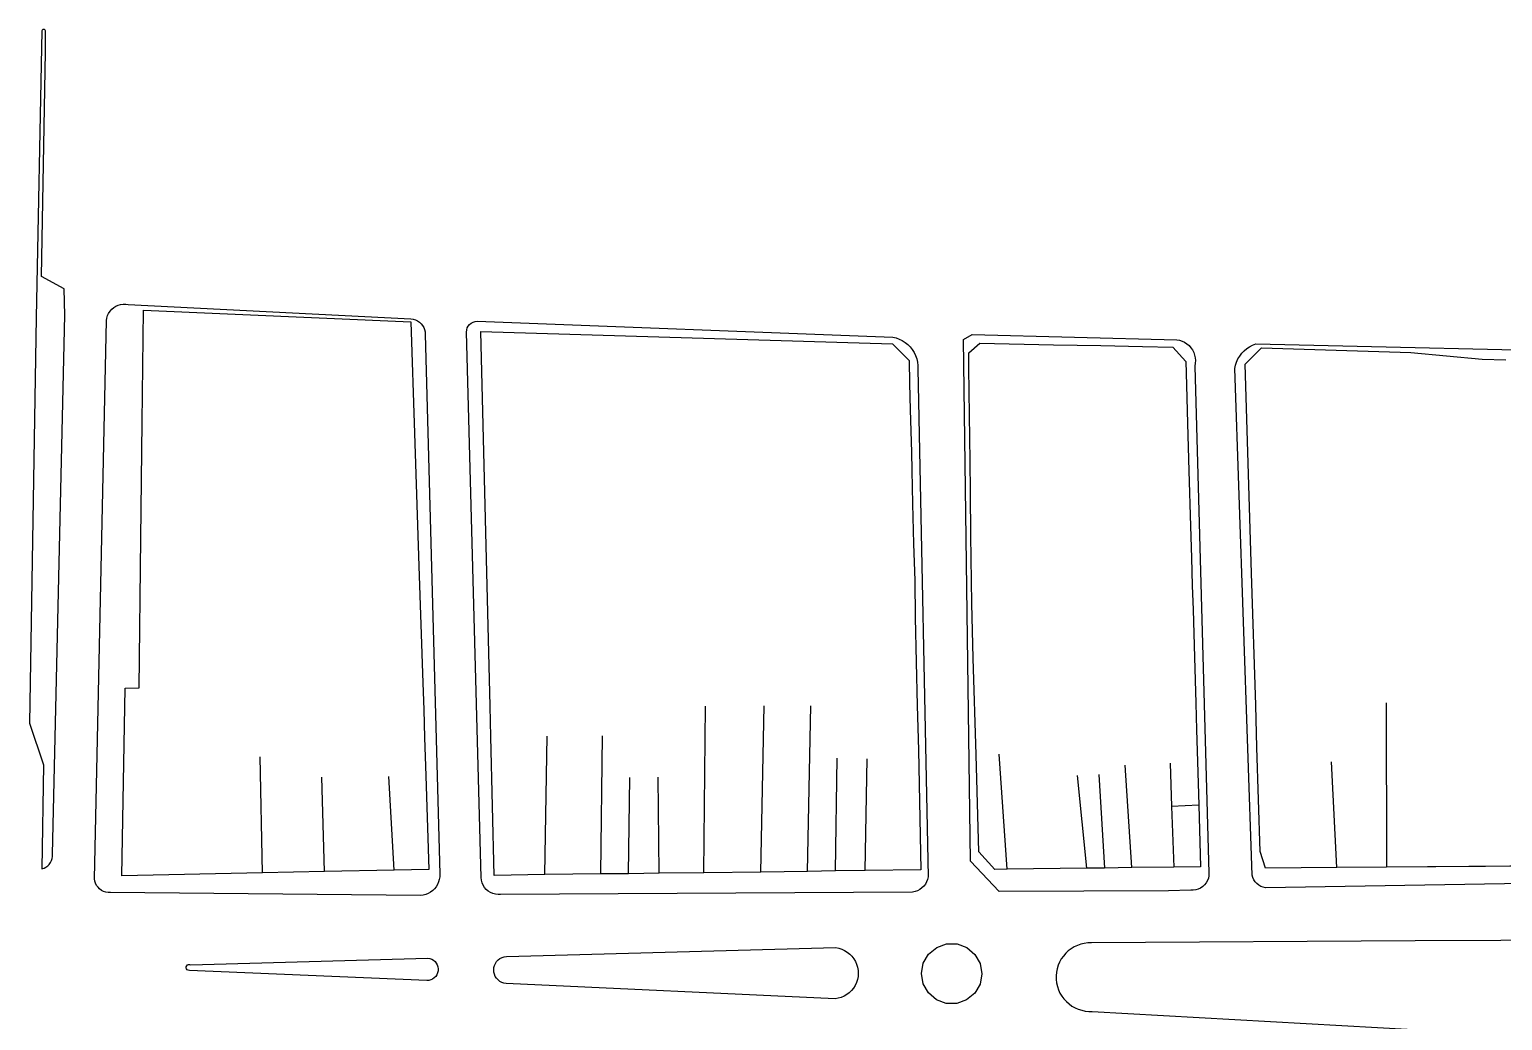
# Model space of a CAD drawing. Header units: metres. Extents: x 668617 to 675126, y 2286318 to 2293677.
# Drawn here: x 669406.9 to 669721.4, y 2287471.9 to 2287683.4 of the extents above; entities that cross this region are included whole.
import ezdxf

# ---------------------------------------------------------------- set-up
doc = ezdxf.new("R2010")
doc.units = ezdxf.units.M
doc.header["$MEASUREMENT"] = 0
for name, color, linetype in [('DMTG-PB-BANQUETAS', 251, 'Continuous'), ('DMTG-PB-LOTIFICACION', 253, 'Continuous'), ('DMTG-PB-MANZANAS', 251, 'Continuous')]:
    doc.layers.add(name, color=color, linetype=linetype)

msp = doc.modelspace()

# ---------------------------------------------------------------- linework, layer by layer
at = {"layer": 'DMTG-PB-BANQUETAS', "flags": 128}
msp.add_lwpolyline([(669414.49158, 2287622.49051), (669414.34805, 2287628.10972), (669409.48802, 2287630.69766), (669410.33424, 2287678.68372), (669410.36513, 2287683.13962), (669410.27122, 2287683.28831), (669410.12696, 2287683.38838), (669409.95523, 2287683.42565), (669409.78199, 2287683.39393), (669409.63527, 2287683.29701), (669409.53619, 2287683.15173), (669408.33562, 2287621.97593), (669406.92032, 2287535.36802), (669409.94392, 2287526.49646), (669409.58713, 2287504.30849), (669410.03219, 2287504.45021), (669410.44876, 2287504.66114), (669410.82779, 2287504.93435), (669411.15922, 2287505.26291), (669411.43401, 2287505.63989), (669411.64708, 2287506.05533), (669411.79236, 2287506.49927), (669411.86577, 2287506.96074), (669411.86622, 2287507.42775), (669414.49158, 2287622.49051)], dxfattribs=at)
msp.add_lwpolyline([(669414.49158, 2287622.49051), (669414.34805, 2287628.10972), (669409.48802, 2287630.69766), (669410.33424, 2287678.68372), (669410.36513, 2287683.13962), (669410.27122, 2287683.28831), (669410.12696, 2287683.38838), (669409.95523, 2287683.42565), (669409.78199, 2287683.39393), (669409.63527, 2287683.29701), (669409.53619, 2287683.15173), (669408.33562, 2287621.97593), (669406.92032, 2287535.36802), (669409.94392, 2287526.49646), (669409.58713, 2287504.30849), (669410.03219, 2287504.45021), (669410.44876, 2287504.66114), (669410.82779, 2287504.93435), (669411.15922, 2287505.26291), (669411.43401, 2287505.63989), (669411.64708, 2287506.05533), (669411.79236, 2287506.49927), (669411.86577, 2287506.96074), (669411.86622, 2287507.42775), (669414.49158, 2287622.49051)], dxfattribs=at)
at = {"layer": 'DMTG-PB-BANQUETAS'}
for points in [[(669414.49158, 2287622.49051), (669414.34805, 2287628.10972), (669409.48802, 2287630.69766), (669410.33424, 2287678.68372), (669410.36513, 2287683.13962), (669410.27122, 2287683.28831), (669410.12696, 2287683.38838), (669409.95523, 2287683.42565), (669409.78199, 2287683.39393), (669409.63527, 2287683.29701), (669409.53619, 2287683.15173), (669408.33562, 2287621.97593), (669406.92032, 2287535.36802), (669409.94392, 2287526.49646), (669409.58713, 2287504.30849), (669410.03219, 2287504.45021), (669410.44876, 2287504.66114), (669410.82779, 2287504.93435), (669411.15922, 2287505.26291), (669411.43401, 2287505.63989), (669411.64708, 2287506.05533), (669411.79236, 2287506.49927), (669411.86577, 2287506.96074), (669411.86622, 2287507.42775), (669414.49158, 2287622.49051)], [(669414.49158, 2287622.49051), (669414.34805, 2287628.10972), (669409.48802, 2287630.69766), (669410.33424, 2287678.68372), (669410.36513, 2287683.13962), (669410.27122, 2287683.28831), (669410.12696, 2287683.38838), (669409.95523, 2287683.42565), (669409.78199, 2287683.39393), (669409.63527, 2287683.29701), (669409.53619, 2287683.15173), (669408.33562, 2287621.97593), (669406.92032, 2287535.36802), (669409.94392, 2287526.49646), (669409.58713, 2287504.30849), (669410.03219, 2287504.45021), (669410.44876, 2287504.66114), (669410.82779, 2287504.93435), (669411.15922, 2287505.26291), (669411.43401, 2287505.63989), (669411.64708, 2287506.05533), (669411.79236, 2287506.49927), (669411.86577, 2287506.96074), (669411.86622, 2287507.42775), (669414.49158, 2287622.49051)], [(669494.51097, 2287503.15962), (669494.5038, 2287502.59566), (669494.42369, 2287502.03824), (669494.27068, 2287501.49635), (669494.04785, 2287500.97798), (669493.75827, 2287500.49411), (669493.409, 2287500.05267), (669493.0041, 2287499.66065), (669492.55161, 2287499.32498), (669492.05858, 2287499.05161), (669491.53404, 2287498.84448), (669490.98802, 2287498.70851), (669490.42754, 2287498.64564), (669424.23336, 2287499.27224), (669423.73329, 2287499.26493), (669423.23781, 2287499.33659), (669422.75991, 2287499.48713), (669422.31255, 2287499.71143), (669421.9067, 2287500.00444), (669421.5533, 2287500.35806), (669421.26028, 2287500.76323), (669421.03558, 2287501.2109), (669420.8851, 2287501.68802), (669420.81276, 2287502.18357), (669423.33596, 2287621.28919), (669423.42395, 2287621.82956), (669423.58581, 2287622.35238), (669423.81947, 2287622.84767), (669424.12086, 2287623.30545), (669424.48191, 2287623.7168), (669424.89854, 2287624.07273), (669425.35973, 2287624.36734), (669425.85742, 2287624.59467), (669426.38259, 2287624.7508), (669426.92419, 2287624.8308), (669427.47225, 2287624.83576), (669428.01472, 2287624.76275), (669488.36269, 2287621.69123), (669488.85218, 2287621.61962), (669489.32513, 2287621.47512), (669489.77056, 2287621.26083), (669490.17951, 2287620.9818), (669490.54103, 2287620.64413), (669490.84717, 2287620.25586), (669491.092, 2287619.82604), (669491.2686, 2287619.36472), (669491.37403, 2287618.88093), (669491.40539, 2287618.38768), (669494.51097, 2287503.15962)], [(669591.22459, 2287617.77489), (669591.92935, 2287617.60369), (669592.61153, 2287617.35564), (669593.26218, 2287617.03383), (669593.87331, 2287616.64331), (669594.43896, 2287616.18712), (669594.95017, 2287615.67234), (669595.40099, 2287615.10399), (669595.78747, 2287614.49012), (669596.10465, 2287613.83676), (669596.34761, 2287613.15295), (669596.51341, 2287612.44671), (669596.6021, 2287611.72704), (669596.60974, 2287611.00096), (669598.77457, 2287502.58503), (669598.65358, 2287502.04491), (669598.45575, 2287501.52735), (669598.18518, 2287501.04434), (669597.84793, 2287500.60481), (669597.45107, 2287500.21973), (669597.00166, 2287499.89504), (669596.51076, 2287499.63866), (669595.9884, 2287499.45651), (669595.44461, 2287499.35152), (669507.51547, 2287498.84452), (669506.95124, 2287498.81468), (669506.38864, 2287498.87084), (669505.84166, 2287499.01188), (669505.3233, 2287499.23571), (669504.8445, 2287499.53525), (669504.41722, 2287499.90542), (669504.05139, 2287500.33613), (669503.75593, 2287500.81732), (669503.53777, 2287501.33795), (669503.40082, 2287501.88697), (669503.34997, 2287502.44936), (669500.22305, 2287618.85061), (669500.26734, 2287619.2963), (669500.39752, 2287619.72635), (669500.60644, 2287620.12182), (669500.88903, 2287620.47074), (669501.23216, 2287620.75822), (669501.62477, 2287620.97532), (669502.05179, 2287621.11218), (669502.49719, 2287621.16389), (669591.22459, 2287617.77489)], [(669658.73712, 2287503.38746), (669658.71209, 2287502.84063), (669658.60412, 2287502.30341), (669658.41332, 2287501.78981), (669658.14579, 2287501.31177), (669657.8086, 2287500.88124), (669657.40783, 2287500.50719), (669656.95554, 2287500.19952), (669656.4598, 2287499.96517), (669655.93464, 2287499.81005), (669655.39209, 2287499.73805), (669654.84418, 2287499.75109), (669650.09878, 2287499.57912), (669613.92011, 2287499.48615), (669607.84883, 2287505.97414), (669606.31323, 2287617.26351), (669608.18535, 2287618.35772), (669651.84905, 2287617.2074), (669652.43229, 2287617.10209), (669652.99597, 2287616.92093), (669653.53112, 2287616.66797), (669654.02876, 2287616.34629), (669654.47993, 2287615.96195), (669654.87669, 2287615.52201), (669655.21311, 2287615.03451), (669655.48122, 2287614.50652), (669655.6791, 2287613.94804), (669655.80082, 2287613.36813), (669655.84647, 2287612.77777), (669655.8141, 2287612.186), (669655.7038, 2287611.6038), (669658.73712, 2287503.38746)], [(669828.11625, 2287502.91524), (669670.7835, 2287500.27846), (669670.27927, 2287500.38418), (669669.79861, 2287500.56774), (669669.35249, 2287500.82404), (669668.95287, 2287501.14799), (669668.60869, 2287501.53054), (669668.32886, 2287501.96162), (669668.12033, 2287502.43217), (669667.988, 2287502.93016), (669664.22795, 2287611.05086), (669664.38621, 2287611.76371), (669664.62032, 2287612.45501), (669664.92822, 2287613.11775), (669665.30485, 2287613.74299), (669665.74815, 2287614.32373), (669666.25107, 2287614.85303), (669666.80757, 2287615.32494), (669667.4126, 2287615.73448), (669668.05814, 2287616.07573), (669668.73615, 2287616.34573), (669829.45216, 2287612.63737)], [(669579.06166, 2287487.49612), (669579.71575, 2287487.37129), (669580.35027, 2287487.1686), (669580.95524, 2287486.89013), (669581.52267, 2287486.54093), (669582.04362, 2287486.12507), (669582.51013, 2287485.65061), (669582.91624, 2287485.1216), (669583.25602, 2287484.54908), (669583.52252, 2287483.9381), (669583.71482, 2287483.30066), (669583.82797, 2287482.64381), (669583.86006, 2287481.97855), (669583.81316, 2287481.31488), (669583.68533, 2287480.6608), (669583.47965, 2287480.02731), (669583.19818, 2287479.42337), (669582.84699, 2287478.85694), (669582.42915, 2287478.33801), (669581.95171, 2287477.87352), (669581.42172, 2287477.47043), (669580.84722, 2287477.13366), (669580.23625, 2287476.86916), (669579.59684, 2287476.67987), (669578.94, 2287476.56972), (669508.68605, 2287479.81536), (669508.21064, 2287479.89687), (669507.7548, 2287480.05624), (669507.3315, 2287480.28837), (669506.9527, 2287480.58817), (669506.62833, 2287480.94558), (669506.36732, 2287481.35152), (669506.17659, 2287481.79494), (669506.06205, 2287482.26379), (669506.0266, 2287482.74507), (669506.07115, 2287483.22575), (669506.1946, 2287483.69285), (669506.39285, 2287484.1324), (669506.66182, 2287484.53343), (669506.99242, 2287484.885), (669507.37659, 2287485.17717), (669507.80425, 2287485.40102), (669508.26238, 2287485.55164), (669508.73993, 2287485.62512), (669579.06166, 2287487.49612)], [(669610.26086, 2287481.88727), (669609.85521, 2287479.68204), (669608.71979, 2287477.74854), (669606.99156, 2287476.31998), (669604.87895, 2287475.56867), (669602.63678, 2287475.58522), (669600.53549, 2287476.36764), (669598.82853, 2287477.82155), (669597.72178, 2287479.7716), (669597.34873, 2287481.98258), (669597.75438, 2287484.18781), (669598.8898, 2287486.1213), (669600.61803, 2287487.54986), (669602.73064, 2287488.30118), (669604.97281, 2287488.28463), (669607.0741, 2287487.50221), (669608.78106, 2287486.04829), (669609.88781, 2287484.09825), (669610.26086, 2287481.88727)], [(669702.74154, 2287488.92026), (669633.63264, 2287488.51135), (669632.87149, 2287488.49397), (669632.11576, 2287488.39855), (669631.37345, 2287488.22402), (669630.65458, 2287487.97332), (669629.96418, 2287487.65041), (669629.31225, 2287487.25621), (669628.70485, 2287486.79668), (669628.14799, 2287486.27677), (669627.64774, 2287485.70245), (669627.21112, 2287485.07866), (669626.8412, 2287484.41237), (669626.54202, 2287483.71156), (669626.31763, 2287482.98319), (669626.17012, 2287482.23626), (669626.10052, 2287481.47776), (669626.11089, 2287480.71566), (669626.20031, 2287479.95898), (669626.36783, 2287479.21572), (669626.61151, 2287478.4949), (669626.9294, 2287477.80154), (669627.31657, 2287477.14566), (669627.77007, 2287476.5343), (669628.28494, 2287475.97248), (669628.85523, 2287475.46826), (669629.47498, 2287475.02467), (669630.13822, 2287474.64877), (669630.83599, 2287474.34361), (669631.5623, 2287474.11224), (669632.30819, 2287473.95873), (669633.06564, 2287473.88214), (669633.82769, 2287473.88551), (669702.33785, 2287469.99673)], [(669794.11672, 2287489.28482), (669702.74154, 2287488.92026)], [(669491.98554, 2287485.22778), (669492.41001, 2287485.15364), (669492.81392, 2287485.00565), (669493.18431, 2287484.78591), (669493.50924, 2287484.50451), (669493.77877, 2287484.16851), (669493.98298, 2287483.78899), (669494.11596, 2287483.38), (669494.17282, 2287482.95357), (669494.15264, 2287482.52371), (669494.05454, 2287482.10442), (669493.88362, 2287481.70867), (669493.64398, 2287481.35143), (669493.34469, 2287481.04263), (669492.99384, 2287480.79321), (669492.60347, 2287480.61009), (669492.18765, 2287480.50015), (669491.7584, 2287480.46732), (669441.06003, 2287482.63659), (669440.82626, 2287482.66832), (669440.61909, 2287482.78185), (669440.46742, 2287482.96297), (669440.39007, 2287483.18655), (669440.39981, 2287483.42249), (669440.49342, 2287483.6398), (669440.65867, 2287483.80859), (669440.87439, 2287483.906), (669441.1105, 2287483.91925), (669441.33497, 2287483.84659), (669491.98554, 2287485.22778)]]:
    msp.add_lwpolyline(points, dxfattribs=at)
at = {"layer": 'DMTG-PB-LOTIFICACION'}
for p, q in [((669426.65254, 2287502.82732), (669427.32283, 2287542.83053)), ((669550.89076, 2287503.4357), (669551.27835, 2287539.05035)), ((669563.03026, 2287503.59729), (669563.77848, 2287539.06581)), ((669573.02972, 2287503.75979), (669573.71855, 2287539.07811)), ((669696.56792, 2287539.6951), (669696.62667, 2287504.63504)), ((669506.12229, 2287502.91545), (669505.40565, 2287532.50374)), ((669516.95179, 2287503.07147), (669517.42519, 2287532.60526)), ((669528.89125, 2287503.24221), (669529.24276, 2287532.70508)), ((669456.65024, 2287503.4346), (669456.18515, 2287528.20285)), ((669579.00923, 2287503.8952), (669579.39106, 2287527.91701)), ((669585.34921, 2287503.92214), (669585.73344, 2287527.79554)), ((669596.68944, 2287529.61149), (669597.21867, 2287504.09259)), ((669609.62008, 2287507.90353), (669609.03135, 2287528.63197)), ((669615.68602, 2287504.19914), (669613.97349, 2287528.75314)), ((669656.30829, 2287527.18279), (669656.57813, 2287517.87352)), ((669669.66227, 2287507.97067), (669668.97796, 2287530.19796)), ((669686.00689, 2287504.55998), (669684.89106, 2287527.14545)), ((669484.78812, 2287503.99399), (669483.62306, 2287524.03922)), ((669491.54273, 2287524.13283), (669492.18758, 2287504.13538)), ((669630.62055, 2287524.22351), (669632.59534, 2287504.421)), ((669635.23964, 2287524.45314), (669636.41515, 2287504.47723)), ((669642.26488, 2287504.56209), (669640.8635, 2287526.40726)), ((669650.43945, 2287526.8881), (669650.76642, 2287517.63873)), ((669469.93922, 2287503.70098), (669469.33365, 2287523.8686)), ((669534.78123, 2287503.26724), (669535.09323, 2287523.8295)), ((669541.33074, 2287503.40508), (669541.15715, 2287523.85528)), ((669656.57813, 2287517.87352), (669650.76642, 2287517.63873)), ((669656.57813, 2287517.87352), (669656.91429, 2287504.75435)), ((669650.76642, 2287517.63873), (669651.22452, 2287504.68017)), ((669613.01612, 2287504.16779), (669609.62008, 2287507.90353)), ((669670.79737, 2287504.41545), (669669.66227, 2287507.97067)), ((669828.42311, 2287505.75422), (669696.62667, 2287504.63504)), ((669456.65024, 2287503.4346), (669426.65254, 2287502.82732)), ((669469.93922, 2287503.70098), (669456.65024, 2287503.4346)), ((669484.78812, 2287503.99399), (669469.93922, 2287503.70098)), ((669492.18758, 2287504.13538), (669484.78812, 2287503.99399)), ((669516.95179, 2287503.07147), (669506.12229, 2287502.91545)), ((669528.89125, 2287503.24221), (669516.95179, 2287503.07147)), ((669534.78123, 2287503.26724), (669528.89125, 2287503.24221)), ((669541.33074, 2287503.40508), (669534.78123, 2287503.26724)), ((669550.89076, 2287503.4357), (669541.33074, 2287503.40508)), ((669563.03026, 2287503.59729), (669550.89076, 2287503.4357)), ((669573.02972, 2287503.75979), (669563.03026, 2287503.59729)), ((669579.00923, 2287503.8952), (669573.02972, 2287503.75979)), ((669585.34921, 2287503.92214), (669579.00923, 2287503.8952)), ((669597.21867, 2287504.09259), (669585.34921, 2287503.92214)), ((669615.68602, 2287504.19914), (669613.01612, 2287504.16779)), ((669632.59534, 2287504.421), (669615.68602, 2287504.19914)), ((669636.41515, 2287504.47723), (669632.59534, 2287504.421)), ((669642.26488, 2287504.56209), (669636.41515, 2287504.47723)), ((669651.22452, 2287504.68017), (669642.26488, 2287504.56209)), ((669656.91429, 2287504.75435), (669651.22452, 2287504.68017)), ((669686.00689, 2287504.55998), (669670.79737, 2287504.41545)), ((669696.62667, 2287504.63504), (669686.00689, 2287504.55998))]:
    msp.add_line(p, q, dxfattribs=at)
at = {"layer": 'DMTG-PB-MANZANAS'}
for points in [[(669488.34155, 2287621.04012), (669489.11253, 2287597.24317), (669490.06271, 2287568.91695), (669490.88835, 2287544.02023), (669491.08291, 2287538.231), (669491.25794, 2287532.33169), (669491.54273, 2287524.13283), (669492.18758, 2287504.13538), (669484.78812, 2287503.99399), (669469.93922, 2287503.70098), (669456.65024, 2287503.4346), (669426.65254, 2287502.82732), (669427.32283, 2287542.83053), (669430.32242, 2287542.93325), (669430.70728, 2287574.78517), (669431.00189, 2287599.62665), (669431.27049, 2287623.528)], [(669591.17817, 2287616.342), (669594.75339, 2287612.79704), (669594.81454, 2287607.85707), (669594.92851, 2287602.2573), (669595.19711, 2287593.23803), (669595.31397, 2287589.29835), (669595.47436, 2287582.19871), (669595.69083, 2287573.67925), (669595.91455, 2287565.79984), (669596.00823, 2287557.92988), (669596.19898, 2287548.41026), (669596.42865, 2287539.14082), (669596.68944, 2287529.61149), (669597.21867, 2287504.09259), (669585.34921, 2287503.92214), (669579.00923, 2287503.8952), (669573.02972, 2287503.75979), (669563.03026, 2287503.59729), (669550.89076, 2287503.4357), (669541.33074, 2287503.40508), (669534.78123, 2287503.26724), (669528.89125, 2287503.24221), (669516.95179, 2287503.07147), (669506.12229, 2287502.91545), (669505.40565, 2287532.50374), (669505.25787, 2287538.99341), (669503.31544, 2287618.99878)], [(669625.53707, 2287616.14607), (669635.61802, 2287615.9589), (669644.53898, 2287615.76679), (669650.99961, 2287615.64424), (669653.7827, 2287612.59593), (669653.90444, 2287607.51622), (669654.14941, 2287599.34689), (669654.46255, 2287589.26776), (669654.80322, 2287577.42867), (669655.0022, 2287570.65921), (669655.17732, 2287564.78969), (669655.33962, 2287559.58014), (669655.63276, 2287549.50093), (669655.92479, 2287539.68173), (669656.0994, 2287533.93221), (669656.30829, 2287527.18279), (669656.57813, 2287517.87352), (669656.91429, 2287504.75435), (669651.22452, 2287504.68017), (669642.26488, 2287504.56209), (669636.41515, 2287504.47723), (669632.59534, 2287504.421), (669615.68602, 2287504.19914), (669613.01612, 2287504.16779), (669609.62008, 2287507.90353), (669609.03135, 2287528.63197), (669608.42319, 2287549.23032), (669608.08315, 2287560.9194), (669607.9011, 2287575.41929), (669607.81168, 2287584.62932), (669607.72262, 2287591.41925), (669607.66246, 2287596.12921), (669607.60063, 2287601.22918), (669607.55966, 2287606.12923), (669607.49783, 2287611.22919), (669607.46418, 2287614.4192), (669609.84544, 2287616.46941)]]:
    msp.add_lwpolyline(points, close=True, dxfattribs=at)
msp.add_lwpolyline([(669828.42311, 2287505.75422), (669696.62667, 2287504.63504), (669686.00689, 2287504.55998), (669670.79737, 2287504.41545), (669669.66227, 2287507.97067), (669668.97796, 2287530.19796), (669668.7097, 2287539.21691), (669667.84002, 2287567.42347), (669666.4608, 2287612.01802), (669669.96613, 2287615.48292), (669701.82077, 2287614.45806), (669717.05691, 2287613.04269), (669722.13742, 2287612.93425)], dxfattribs=at)

doc.saveas('drawing.dxf')
